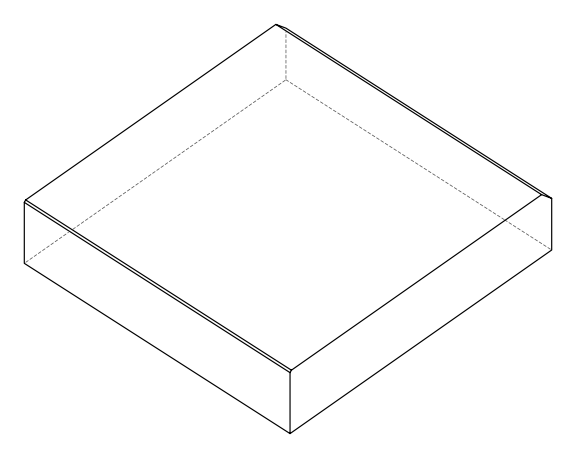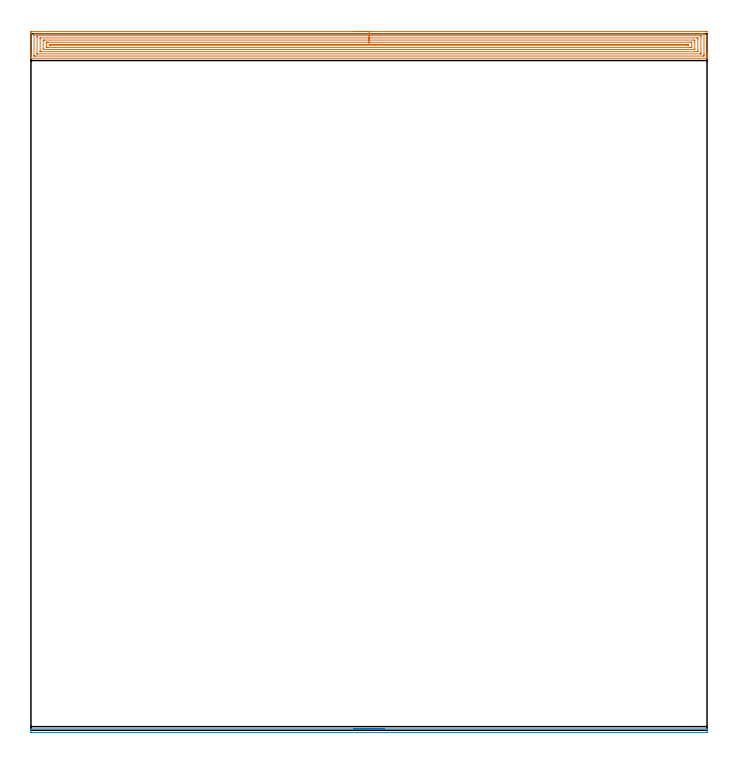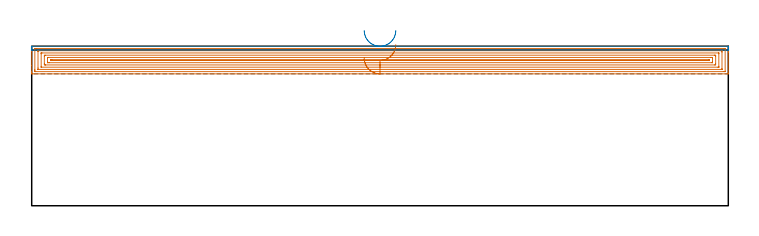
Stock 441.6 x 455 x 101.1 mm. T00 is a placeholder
(PLAN: 2 operations, 0 tool changes, 28.6 min)
(1 AREA_MILL | FG_CHAMFER_SURFACE | UGT0205_001 | 24.94 min | 67619 mm3)
(2 AREA_MILL_1 | FG_CHAMFER_SURFACE_1 | UGT0205_001 | 3.69 min | 1269 mm3)
(TOOL UGT0205_001 | Chamfer Mill 20 x 3 x 45 deg. | D20 FL50 Z2)
(OP 1 AREA_MILL)
G17 G21 G94 G90
T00 M6
G54
G17 G0 G90 X210.8 Y456.5 S1061 M3
G43 Z111.1 H0
Z93.6
G94 G1 X210.838 Z92.728 F250.
X210.952 Z91.864
X211.141 Z91.012
X211.403 Z90.18
X211.737 Z89.374
X212.14 Z88.6
X212.608 Z87.864
X213.14 Z87.172
X213.729 Z86.529
X214.372 Z85.94
X215.064 Z85.408
X215.8 Z84.94
X216.574 Z84.537
X217.38 Z84.203
X218.212 Z83.941
X219.064 Z83.752
X219.928 Z83.638
X220.8 Z83.6
X440.984
X441.468 Y456.495 Z83.603
X441.59 Y456.492 Z83.606
X441.6 Y456.365 Z83.732
Y442.647 Z97.448
Y442.041 Z98.053
Y441.497 Z98.6
Y441.163 Z98.933
Y440.619 Z99.477
Y440.285 Z99.81
Y439.617 Z100.483
Y439.309 Z100.79
X441.597 Y439.152 Z100.94
X441.59 Y439.002 Z101.088
X441.43 Y439. Z101.1
X0.17
X0.01 Y439.002 Z101.088
X0.003 Y439.152 Z100.94
X0. Y439.309 Z100.79
Y439.617 Z100.483
Y440.285 Z99.81
Y441.497 Z98.6
Y442.041 Z98.053
Y451.127 Z88.97
Y455.215 Z84.882
Y455.488 Z84.61
X0.005 Y456.093 Z84.004
X0.01 Y456.492 Z83.605
X0.207 Y456.496 Z83.602
X0.617 Y456.5 Z83.6
X220.8
Y455.086 Z85.014
X438.435
X439.197 Y455.085 Z85.015
X439.331 Y455.084 Z85.016
X439.553 Y455.079 Z85.021
X439.591 Y455.07 Z85.03
X439.595 Y455.041 Z85.059
X439.597 Y455.009 Z85.091
X439.6 Y454.819 Z85.281
Y441.646 Z98.454
X439.596 Y441.163 Z98.937
X439.591 Y440.776 Z99.324
X439.568 Y440.421 Z99.679
X439.197 Y440.416 Z99.684
X439.065 Y440.415 Z99.685
X3.165 Y440.414 Z99.686
X2.403 Y440.415 Z99.685
X2.269 Y440.416 Z99.684
X2.047 Y440.421 Z99.679
X2.009 Y440.43 Z99.67
X2.005 Y440.459 Z99.641
X2.003 Y440.491 Z99.609
X2. Y440.681 Z99.419
Y453.854 Z86.246
X2.004 Y454.337 Z85.763
X2.009 Y454.724 Z85.376
X2.032 Y455.079 Z85.021
X2.403 Y455.084 Z85.016
X2.535 Y455.085 Z85.015
X220.8 Y455.086 Z85.014
Y453.672 Z86.428
X437.483 Y453.671 Z86.429
X437.54 Y453.669 Z86.431
X437.577 Y453.666 Z86.434
X437.59 Y453.664 Z86.436
X437.592 Y453.644 Z86.456
X437.597 Y453.459 Z86.641
X437.6 Y453.273 Z86.827
Y442.733 Z97.367
X437.598 Y442.041 Z98.059
X437.595 Y441.86 Z98.24
X437.59 Y441.835 Z98.265
X437.572 Y441.833 Z98.267
X437.519 Y441.831 Z98.269
X437.411 Y441.829 Z98.271
X4.117
X4.06 Y441.831 Z98.269
X4.023 Y441.834 Z98.266
X4.01 Y441.836 Z98.264
X4.008 Y441.856 Z98.244
X4.003 Y442.041 Z98.059
X4. Y442.227 Z97.873
Y452.767 Z87.333
X4.002 Y453.459 Z86.641
X4.005 Y453.64 Z86.46
X4.01 Y453.665 Z86.435
X4.028 Y453.667 Z86.433
X4.081 Y453.669 Z86.431
X4.189 Y453.671 Z86.429
X220.8 Y453.672 Z86.428
Y452.257 Z87.843
X435.059
X435.463 Y452.256 Z87.844
X435.541 Y452.255 Z87.845
X435.577 Y452.252 Z87.848
X435.59 Y452.249 Z87.851
X435.592 Y452.229 Z87.871
X435.596 Y452.129 Z87.971
X435.6 Y451.726 Z88.374
Y443.798 Z96.302
X435.593 Y443.371 Z96.729
X435.59 Y443.265 Z96.835
X435.584 Y443.249 Z96.851
X435.552 Y443.247 Z96.853
X435.484 Y443.245 Z96.855
X435.295 Y443.243 Z96.857
X6.541
X6.137 Y443.244 Z96.856
X6.059 Y443.245 Z96.855
X6.023 Y443.248 Z96.852
X6.01 Y443.251 Z96.849
X6.008 Y443.271 Z96.829
X6.004 Y443.371 Z96.729
X6. Y443.774 Z96.326
Y451.702 Z88.398
X6.007 Y452.129 Z87.971
X6.01 Y452.235 Z87.865
X6.016 Y452.251 Z87.849
X6.048 Y452.253 Z87.847
X6.116 Y452.255 Z87.845
X6.305 Y452.257 Z87.843
X220.8
Y450.843 Z89.257
X432.944 Y450.842 Z89.258
X433.59 Y450.824 Z89.276
X433.599 Y450.18 Z89.92
X433.6 Y445.554 Z94.546
X433.597 Y444.913 Z95.187
X433.59 Y444.676 Z95.424
X432.963 Y444.657 Z95.443
X432.944
X8.656
X8.01 Y444.676 Z95.424
X8.001 Y445.32 Z94.78
X8. Y449.946 Z90.154
X8.003 Y450.587 Z89.513
X8.01 Y450.824 Z89.276
X8.637 Y450.843 Z89.257
X8.656
X220.8
Y449.429 Z90.671
X431.158 Y449.428 Z90.672
X431.525 Y449.426 Z90.674
X431.573 Y449.423 Z90.677
X431.59 Y449.421 Z90.679
X431.592 Y449.405 Z90.695
X431.597 Y449.328 Z90.772
X431.599 Y449.212 Z90.888
X431.6 Y449.067 Z91.033
Y446.876 Z93.224
X431.599 Y446.433 Z93.667
X431.597 Y446.215 Z93.885
X431.593 Y446.107 Z93.993
X431.59 Y446.084 Z94.016
X431.575 Y446.078 Z94.022
X431.521 Y446.075 Z94.025
X431.158 Y446.072 Z94.028
X430.632 Y446.071 Z94.029
X430.265
X10.442 Y446.072 Z94.028
X10.075 Y446.074 Z94.026
X10.027 Y446.077 Z94.023
X10.01 Y446.079 Z94.021
X10.008 Y446.095 Z94.005
X10.003 Y446.172 Z93.928
X10.001 Y446.288 Z93.812
X10. Y446.433 Z93.667
Y448.624 Z91.476
X10.001 Y449.067 Z91.033
X10.003 Y449.285 Z90.815
X10.007 Y449.393 Z90.707
X10.01 Y449.416 Z90.684
X10.025 Y449.422 Z90.678
X10.079 Y449.425 Z90.675
X10.442 Y449.428 Z90.672
X10.968 Y449.429 Z90.671
X11.335
X220.8
Y448.015 Z92.085
X429.194 Y448.014 Z92.086
X429.371 Y448.013 Z92.087
X429.555 Y448.008 Z92.092
X429.591 Y448.004 Z92.096
X429.594 Y447.996 Z92.104
X429.598 Y447.966 Z92.134
X429.596 Y447.638 Z92.462
X429.593 Y447.526 Z92.574
X429.59 Y447.498 Z92.602
X429.571 Y447.492 Z92.608
X429.506 Y447.489 Z92.611
X429.371 Y447.487 Z92.613
X429.194 Y447.485 Z92.615
X429.017
X12.767 Y447.486 Z92.614
X12.229 Y447.488 Z92.612
X12.044 Y447.492 Z92.608
X12.009 Y447.496 Z92.604
X12.006 Y447.504 Z92.596
X12.001 Y447.534 Z92.566
X12.002 Y447.582 Z92.518
X12.02 Y448.008 Z92.092
X12.177 Y448.013 Z92.087
X12.229 Y448.014 Z92.086
X22.688 Y448.015 Z92.085
X220.8
X221.672 Z92.123
X222.537 Z92.237
X223.388 Z92.426
X224.22 Z92.688
X225.026 Z93.022
X225.8 Z93.425
X226.536 Z93.894
X227.228 Z94.425
X227.871 Z95.014
X228.46 Z95.657
X228.992 Z96.35
X229.46 Z97.085
X229.863 Z97.859
X230.197 Z98.665
X230.459 Z99.497
X230.648 Z100.349
X230.762 Z101.214
X230.8 Z102.085
G0 Z111.1
M5
M2
(OP 2 AREA_MILL_1)
G17 G21 G94 G90
T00 M6
G54
G17 G0 G90 X210.8 Y0.9 S1061 M3
G43 Z111.1 H0
G94 G1 X210.838 Z110.228 F250.
X210.952 Z109.363
X211.141 Z108.512
X211.403 Z107.68
X211.737 Z106.874
X212.14 Z106.1
X212.609 Z105.364
X213.14 Z104.672
X213.729 Z104.029
X214.372 Z103.439
X215.064 Z102.908
X215.8 Z102.44
X216.574 Z102.037
X217.38 Z101.703
X218.212 Z101.441
X219.064 Z101.252
X219.928 Z101.138
X220.8 Z101.1
X441.43
X441.59 Y0.897 Z101.088
X441.598 Y0.777 Z100.969
X441.6 Y0.651 Z100.85
Y0.364 Z100.563
Y-0.3 Z99.895
X441.599 Y-1.496 Z98.7
X441.596 Y-1.498 Z98.699
X441.263 Y-1.5 Z98.7
X0.337
X0.004 Y-1.498 Z98.699
X0.001 Y-1.496 Z98.701
X0. Y-0.3 Z99.895
Y0.364 Z100.563
Y0.651 Z100.85
X0.002 Y0.777 Z100.969
X0.01 Y0.897 Z101.088
X0.17 Y0.9 Z101.1
X220.8
X221.672 Z101.138
X222.537 Z101.252
X223.388 Z101.441
X224.22 Z101.703
X225.026 Z102.037
X225.8 Z102.44
X226.536 Z102.908
X227.228 Z103.439
X227.871 Z104.029
X228.46 Z104.672
X228.992 Z105.364
X229.46 Z106.1
X229.863 Z106.874
X230.197 Z107.68
X230.459 Z108.512
X230.648 Z109.363
X230.762 Z110.228
X230.8 Z111.1
M5
M2
